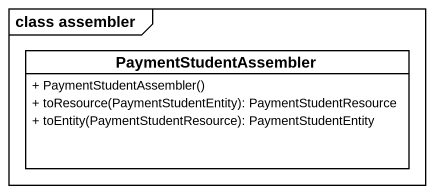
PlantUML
@startuml
mainframe class assembler
hide circle
hide empty members
skinparam classAttributeIconSize 0
class PaymentStudentAssembler {
  + PaymentStudentAssembler()
  + toResource(PaymentStudentEntity): PaymentStudentResource
  + toEntity(PaymentStudentResource): PaymentStudentEntity
}
@enduml
